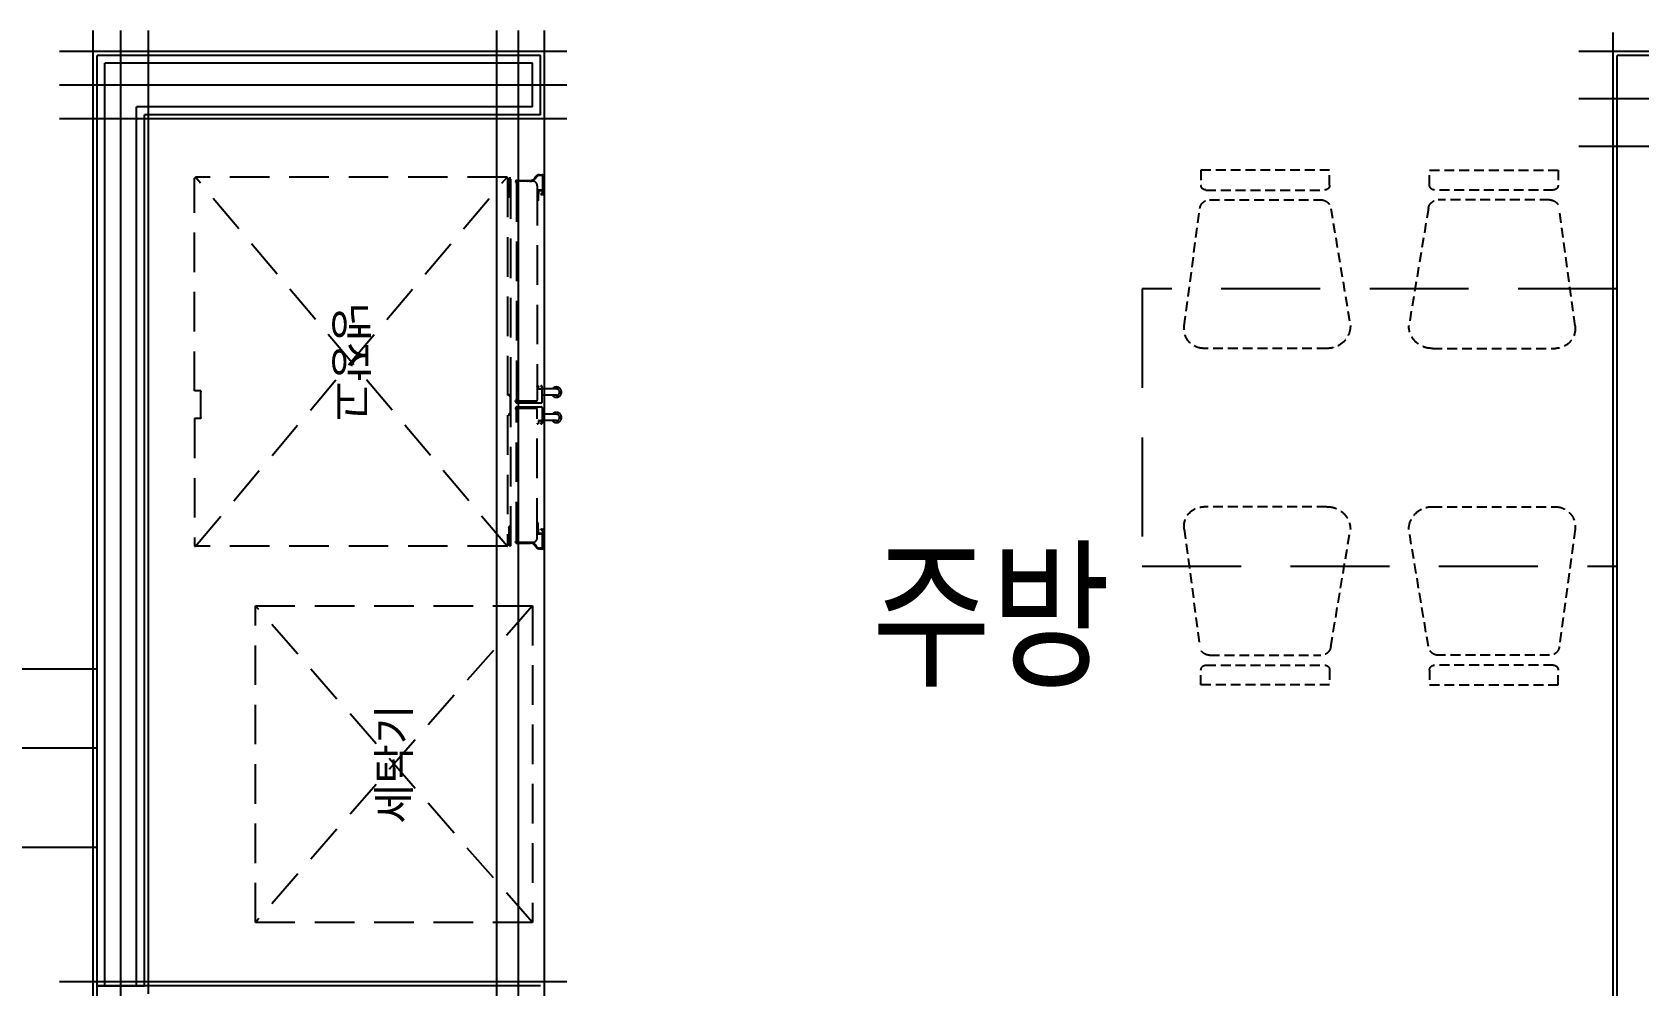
# Model space of a CAD drawing. Header units: millimetres. Extents: x 0 to 1390178, y 0 to 110113.
# Drawn here: x 723288 to 727347, y 41491 to 43899 of the extents above; entities that cross this region are included whole.
import ezdxf
from ezdxf.enums import TextEntityAlignment as Align
from ezdxf.xclip import XClip

# ---------------------------------------------------------------- set-up
doc = ezdxf.new("R2018")
doc.units = ezdxf.units.MM
doc.header["$LTSCALE"] = 100
doc.header["$XCLIPFRAME"] = 0
for name, pattern in [('X - 단위세대 확장형$0$CEN', [62, 60, -1, 0, -1]), ('X - 단위세대 확장형$0$HID', [1.5, 1, -0.5]), ('X - 단위세대 확장형$0$X-84$0$HIDDEN', [0.375, 0.25, -0.125])]:
    doc.linetypes.add(name, pattern=pattern)
for name, color, linetype in [('AA-XXXX-TEXT', 3, 'Continuous'), ('SYM', 7, 'Continuous'), ('X - SHEET$0$AA-BORD-TEXT', 3, 'Continuous'), ('X - 단위세대 확장형$0$A-CEN', 1, 'X - 단위세대 확장형$0$CEN'), ('X - 단위세대 확장형$0$A-FIN', 8, 'Continuous'), ('X - 단위세대 확장형$0$A-TILE', 253, 'Continuous'), ('X - 단위세대 확장형$0$AA-EL-PCN4', 4, 'Continuous'), ('X - 단위세대 확장형$0$AA-EL-PCN9', 9, 'Continuous'), ('X - 단위세대 확장형$0$AA-WAXM-CONC', 2, 'Continuous'), ('X - 단위세대 확장형$0$AA-WAXM-DRYW', 7, 'Continuous'), ('X - 단위세대 확장형$0$AA-XXXX-CNTL', 1, 'X - 단위세대 확장형$0$CEN'), ('X - 단위세대 확장형$0$F-KIT', 6, 'Continuous'), ('X - 단위세대 확장형$0$X-84$0$AA-XXXX-PAT3', 8, 'Continuous')]:
    doc.layers.add(name, color=color, linetype=linetype)
for name, color, linetype, plot in [('X - 단위세대 확장형$0$A-MC', 171, 'Continuous', False), ('X - 단위세대 확장형$0$DEFPOINT', 163, 'Continuous', False), ('X - 단위세대 확장형$0$X-84$0$defpoint', 17, 'Continuous', False)]:
    doc.layers.add(name, color=color, linetype=linetype, plot=plot)
doc.styles.add('HAUD01', font='Dotum.ttf')
doc.styles.get("Standard").update_dxf_attribs({"font": 'Dotum.ttf'})
doc.styles.add('X - SHEET$0$HAUD01', font='Dotum.ttf')
doc.styles.add('X - 단위세대 확장형$0$X-55$0$맑은 고딕', font='malgun.ttf')

# ---------------------------------------------------------------- blocks, each defined once
blk = doc.blocks.new('X - SHEET$0$HAUDsheetV')
at = {"layer": 'X - SHEET$0$AA-BORD-TEXT', "color": 3, "style": 'X - SHEET$0$HAUD01'}
for tag, p in [('PJCode', (786, 567.935)), ('작성자', (786.112, 194.824)), ('검토자', (786.112, 181.824)), ('최종검토자', (786.112, 168.824)), ('승인자', (786.112, 155.824)), ('일자', (786.832, 144.018)), ('개정번호', (812, 65.92))]:
    blk.add_attdef(tag, text='', height=3, dxfattribs=at).set_placement(p, align=Align.MIDDLE_CENTER)
at = {"layer": 'X - SHEET$0$AA-BORD-TEXT', "color": 3, "lineweight": 30, "flags": 104}
blk.add_attdef('PJTitle', text='', height=4, dxfattribs=at).set_placement((787.248, 536.622), align=Align.MIDDLE_CENTER)
blk = doc.blocks.new('X - SHEET')
ref = blk.add_blockref('X - SHEET$0$HAUDsheetV', (-100, 0), dxfattribs=dict(xscale=100, yscale=100, zscale=100))
lines = blk.add_mtext('중랑구 상봉동 116-49번지 일원 2030 청년주택 \\P신축공사', dxfattribs={"layer": 'X - SHEET$0$AA-BORD-TEXT', "color": 3, "insert": (78624.8, 53662.2), "char_height": 5056.517, "attachment_point": 1})
ref.add_attrib('PJTitle', '', (78624.8, 53662.2), dxfattribs={"flags": 104}).embed_mtext(lines)
blk = doc.blocks.new('X - 단위세대 확장형$0$X-84$0$555s')
at = {"layer": 'X - 단위세대 확장형$0$X-84$0$AA-XXXX-PAT3', "linetype": 'X - 단위세대 확장형$0$X-84$0$HIDDEN', "ltscale": 10}
blk.add_lwpolyline([(6518591.9, -1407161.4), (6517891.9, -1407161.4), (6517891.9, -1405961.4), (6518591.9, -1405961.4)], close=True, dxfattribs=at)
at = {"layer": 'X - 단위세대 확장형$0$X-84$0$AA-XXXX-PAT3', "linetype": 'X - 단위세대 확장형$0$X-84$0$HIDDEN'}
for points in [[(6517666.9, -1406413.3, 0.375902), (6517688.6, -1406438.1), (6517985.3, -1406487.6, 0.415324), (6518041.9, -1406428.1), (6518041.9, -1406117.3, 0.453592), (6517985.3, -1406067.7), (6517688.6, -1406107.3, 0.375902), (6517666.9, -1406132)], [(6518816.9, -1406413.3, -0.375902), (6518795.2, -1406438.1), (6518498.5, -1406487.6, -0.415324), (6518441.9, -1406428.1), (6518441.9, -1406117.3, -0.453592), (6518498.5, -1406067.7), (6518795.2, -1406107.3, -0.375902), (6518816.9, -1406132)], [(6517591.9, -1406110.2), (6517629.4, -1406110.2, -0.414214), (6517641.9, -1406122.7), (6517641.9, -1406422.7, -0.414214), (6517629.4, -1406435.2), (6517591.9, -1406435.2)], [(6518891.9, -1406110.2), (6518854.4, -1406110.2, 0.414214), (6518841.9, -1406122.7), (6518841.9, -1406422.7, 0.414214), (6518854.4, -1406435.2), (6518891.9, -1406435.2)], [(6517666.9, -1406709.5, -0.375902), (6517688.6, -1406684.7), (6517985.3, -1406635.2, -0.415324), (6518041.9, -1406694.7), (6518041.9, -1407005.5, -0.453592), (6517985.3, -1407055.1), (6517688.6, -1407015.5, -0.375902), (6517666.9, -1406990.7)], [(6518816.9, -1406709.5, 0.375902), (6518795.2, -1406684.7), (6518498.5, -1406635.2, 0.415324), (6518441.9, -1406694.7), (6518441.9, -1407005.5, 0.453592), (6518498.5, -1407055.1), (6518795.2, -1407015.5, 0.375902), (6518816.9, -1406990.7)], [(6517591.9, -1407012.6), (6517629.4, -1407012.6, 0.414214), (6517641.9, -1407000.1), (6517641.9, -1406700.1, 0.414214), (6517629.4, -1406687.6), (6517591.9, -1406687.6)], [(6518891.9, -1407012.6), (6518854.4, -1407012.6, -0.414214), (6518841.9, -1407000.1), (6518841.9, -1406700.1, -0.414214), (6518854.4, -1406687.6), (6518891.9, -1406687.6)]]:
    blk.add_lwpolyline(points, format="xyb", close=True, dxfattribs=at)
blk = doc.blocks.new('X - 단위세대 확장형$0$A$C738F6F64')
at = {"layer": 'X - 단위세대 확장형$0$F-KIT', "color": 8, "linetype": 'X - 단위세대 확장형$0$HID'}
for p, q in [((-466, -393.7), (466, 393.6)), ((-466, 393.6), (466, -393.7)), ((-464.8, 393.6), (-466, 393.6)), ((-466, -393.7), (-466, 393.6)), ((-463.8, 394.6), (-464.8, 394.6)), ((-464.8, 393.6), (-464.8, 394.6)), ((-463.8, 394.6), (-463.8, 395.8)), ((-143.7, 395.8), (-463.8, 395.8)), ((-143.7, 379.6), (-143.7, 395.8)), ((-140.7, 379.6), (-143.7, 379.6)), ((-140.7, 379.6), (-140.7, 380.9)), ((-76.7, 380.9), (-140.7, 380.9)), ((-76.7, 379.6), (-76.7, 380.9)), ((-73.7, 379.6), (-76.7, 379.6)), ((-73.7, 395.8), (463.8, 395.8)), ((-73.7, 379.6), (-73.7, 395.8)), ((463.8, 394.6), (463.8, 395.8)), ((464.8, 394.6), (463.8, 394.6)), ((464.8, 393.6), (464.8, 394.6)), ((464.8, 393.6), (466, 393.6)), ((466, -393.7), (466, 393.6)), ((464.8, -394.9), (-464.8, -394.9)), ((-464.8, -399.4), (-420.4, -399.4)), ((-464.8, -403.4), (-464.8, -399.4)), ((-464.8, -403.4), (-108.7, -403.4)), ((-415.9, -399.4), (-417.5, -397)), ((-131.7, -398.4), (-133.7, -398.4)), ((-108.7, -401.4), (-128.7, -401.4)), ((-108.7, -401.4), (-108.7, -403.4)), ((-88.7, -401.4), (-108.7, -401.4)), ((-108.7, -403.4), (-88.7, -403.4)), ((-88.7, -403.4), (464.8, -403.4)), ((-83.7, -398.4), (-85.7, -398.4)), ((416.8, -398.4), (418.7, -396.4)), ((421.7, -399.4), (464.8, -399.4)), ((464.8, -399.4), (464.8, -403.4)), ((-458.1, -417.9), (-458.1, -453.2)), ((-457.1, -422.9), (-457.1, -426.4)), ((-457.1, -446.4), (-457.1, -449.9)), ((-456.6, -426.9), (-456.4, -426.9)), ((-456.6, -445.9), (-456.4, -445.9)), ((-456.2, -428.9), (-456.2, -427.1)), ((-456.2, -443.9), (-456.2, -428.9)), ((-456.2, -445.7), (-456.2, -443.9)), ((-456.1, -421.9), (-456.1, -417.9)), ((-456.1, -458.2), (-456.1, -419.9)), ((-455.6, -415.4), (-453.6, -415.4)), ((-453.6, -417.4), (-455.6, -417.4)), ((-453.6, -415.4), (-453.6, -417.4)), ((-453.6, -417.4), (-120.2, -417.4)), ((-120.2, -415.9), (-120.2, -416.9)), ((-116.7, -415.4), (-119.7, -415.4)), ((-117.7, -467.7), (-117.7, -419.9)), ((-113.7, -418.4), (-113.7, -480.5)), ((-103.7, -418.4), (-103.7, -480.5)), ((-100.7, -415.4), (-97.7, -415.4)), ((-99.7, -467.7), (-99.7, -419.9)), ((-97.2, -415.9), (-97.2, -416.9)), ((453.6, -417.4), (-97.2, -417.4)), ((455.6, -415.4), (453.6, -415.4)), ((453.6, -415.4), (453.6, -417.4)), ((453.6, -417.4), (455.6, -417.4)), ((456.1, -421.9), (456.1, -417.9)), ((456.1, -458.2), (456.1, -419.9)), ((456.2, -428.9), (456.2, -427.1)), ((456.2, -443.9), (456.2, -428.9)), ((456.2, -445.7), (456.2, -443.9)), ((456.6, -426.9), (456.4, -426.9)), ((456.6, -445.9), (456.4, -445.9)), ((457.1, -422.9), (457.1, -426.4)), ((457.1, -446.4), (457.1, -449.9)), ((458.1, -417.9), (458.1, -453.2)), ((-472.5, -476), (-472.5, -482.5)), ((-470.5, -482.5), (-470.5, -476)), ((-469.5, -483.5), (-435, -483.5)), ((-423.5, -485.5), (-469.5, -485.5)), ((-467.7, -466.4), (-462.9, -462.8)), ((-466.5, -468), (-461.7, -464.5)), ((-456.1, -450.9), (-456.1, -453.2)), ((-444.1, -470.2), (-120.2, -470.2)), ((-434.5, -470.7), (-434.5, -483)), ((-433, -471.2), (-422.9, -471.2)), ((-432.5, -473.7), (-432.5, -482)), ((-432.3, -473.5), (-423.4, -473.5)), ((-424.5, -483), (-431.5, -483)), ((-424.5, -480), (-424.5, -483)), ((-424.5, -480), (-424.5, -480)), ((-424, -479.5), (-422.7, -479.5)), ((-423.3, -473.4), (-422.3, -472.2)), ((-422.5, -480.5), (-422.5, -479.7)), ((-422.5, -480.5), (-422.5, -484.5)), ((-422.3, -472.2), (-420.3, -472.2)), ((-422.1, -470.7), (-422.2, -470.9)), ((-420.7, -470.2), (-407, -470.2)), ((-420.5, -472.2), (-407, -472.2)), ((-406.5, -470.7), (-406.5, -471.7)), ((-154.7, -470.2), (-156.7, -470.2)), ((-156.7, -472.2), (-156.7, -470.7)), ((-155.8, -473.4), (-156.7, -472.2)), ((-156.7, -480.5), (-156.7, -479.7)), ((-155.2, -479.5), (-156.5, -479.5)), ((-148.9, -473.5), (-155.6, -473.5)), ((-154.7, -480), (-154.7, -480.5)), ((-154.7, -480), (-154.7, -480)), ((-154.7, -480.4), (-149.7, -480.4)), ((-115.7, -482.5), (-154.7, -482.5)), ((-148.7, -473.7), (-148.7, -479.4)), ((-148.7, -518.5), (-148.7, -482.5)), ((-132.7, -518.5), (-132.7, -482.5)), ((-101.7, -482.5), (-62.7, -482.5)), ((444.1, -470.2), (-97.2, -470.2)), ((-84.7, -518.5), (-84.7, -482.5)), ((-68.7, -473.7), (-68.7, -479.4)), ((-68.7, -518.5), (-68.7, -482.5)), ((-68.5, -473.5), (-61.8, -473.5)), ((-62.7, -480.4), (-67.7, -480.4)), ((-62.7, -470.2), (-60.7, -470.2)), ((-62.7, -480), (-62.7, -480.5)), ((-62.7, -480), (-62.7, -480)), ((-62.2, -479.5), (-60.9, -479.5)), ((-61.6, -473.4), (-60.7, -472.2)), ((-60.7, -472.2), (-60.7, -470.7)), ((-60.7, -480.5), (-60.7, -479.7)), ((406.5, -470.7), (406.5, -471.7)), ((420.7, -470.2), (407, -470.2)), ((420.5, -472.2), (407, -472.2)), ((422.4, -472.2), (420.4, -472.2)), ((422.1, -470.7), (422.2, -470.9)), ((423.3, -473.4), (422.4, -472.2)), ((422.5, -480.5), (422.5, -479.7)), ((422.5, -480.5), (422.5, -484.5)), ((424, -479.5), (422.7, -479.5)), ((433, -471.2), (422.9, -471.2)), ((432.3, -473.5), (423.4, -473.5)), ((423.5, -485.5), (469.5, -485.5)), ((424.5, -480), (424.5, -483)), ((424.5, -480), (424.5, -480)), ((424.5, -483), (431.5, -483)), ((432.5, -473.7), (432.5, -482)), ((434.5, -470.7), (434.5, -483)), ((469.5, -483.5), (435, -483.5)), ((456.1, -450.9), (456.1, -453.2)), ((466.5, -468), (461.8, -464.5)), ((467.7, -466.4), (462.9, -462.8)), ((470.5, -482.5), (470.5, -476)), ((472.5, -476), (472.5, -482.5))]:
    blk.add_line(p, q, dxfattribs=at)
blk.add_lwpolyline([(-463.8, 395.8), (-466, 395.8), (-466, 393.6), (-463.8, 393.6)], close=True, dxfattribs=at)
for centre, radius, start, end in [((-464.8, -393.7), 1.2, 180, 270), ((-420.8, -398.4), 5, 270, 347.8398), ((-420.4, -396.4), 3, 270, 348.0765), ((-128.7, -398.4), 5, 180.5, 270), ((-128.7, -398.4), 3, 180.5, 270), ((-88.7, -398.4), 5, 270, 359.5), ((-88.7, -398.4), 3, 270, 359.5), ((421.8, -398.4), 5, 180.5, 270), ((421.7, -396.4), 3, 180.5, 270), ((464.8, -393.7), 1.2, 270, 0), ((-455.6, -417.9), 2.5, 90, 180), ((-456.6, -422.9), 0.5, 90, 180), ((-456.6, -426.4), 0.5, 180, 270), ((-456.6, -446.4), 0.5, 90, 180), ((-456.6, -421.9), 0.5, 270, 0), ((-456.4, -427.1), 0.2, 0, 90), ((-456.4, -445.7), 0.2, 270, 0), ((-455.6, -417.9), 0.5, 90, 180), ((-453.6, -419.9), 2.5, 90, 180), ((-119.7, -415.9), 0.5, 90, 180), ((-119.7, -416.9), 0.5, 180, 270), ((-120.2, -419.9), 2.5, 0, 90), ((-116.7, -418.4), 3, 0, 90), ((-100.7, -418.4), 3, 90, 180), ((-97.2, -419.9), 2.5, 90, 180), ((-97.7, -415.9), 0.5, 0, 90), ((-97.7, -416.9), 0.5, 270, 0), ((453.6, -419.9), 2.5, 0, 90), ((455.6, -417.9), 2.5, 0, 90), ((455.6, -417.9), 0.5, 0, 90), ((456.6, -421.9), 0.5, 180, 270), ((456.4, -427.1), 0.2, 90, 180), ((456.4, -445.7), 0.2, 180, 270), ((456.6, -422.9), 0.5, 0, 90), ((456.6, -426.4), 0.5, 270, 0), ((456.6, -446.4), 0.5, 0, 90), ((-460.5, -476), 12, 126.6144, 180), ((-469.5, -482.5), 3, 180, 270), ((-460.5, -476), 10, 126.6144, 180), ((-469.5, -482.5), 1, 180, 270), ((-470.1, -453.2), 12, 306.6144, 0), ((-470.1, -453.2), 14, 306.6144, 346.2709), ((-456.6, -449.9), 0.5, 180, 270), ((-456.6, -450.9), 0.5, 0, 90), ((-470.1, -453.2), 14, 346.2709, 0), ((-444.1, -458.2), 12, 180, 270), ((-435, -483), 0.5, 270, 0), ((-434, -470.7), 0.5, 90, 180), ((-434, -470.7), 0.5, 0, 90), ((-433, -470.7), 0.5, 180, 270), ((-432.3, -473.7), 0.2, 90, 180), ((-431.5, -482), 1, 180, 270), ((-424, -480), 0.5, 90, 180), ((-423.5, -484.5), 1, 270, 0), ((-423.4, -473.3), 0.2, 270, 322.4314), ((-422.9, -470.2), 1, 270, 315), ((-422.7, -479.7), 0.2, 0, 90), ((-422.3, -472.4), 0.2, 90, 142.4314), ((-420.7, -472.2), 2, 90, 135), ((-407, -470.7), 0.5, 0, 90), ((-407, -471.7), 0.5, 270, 0), ((-156.2, -470.7), 0.5, 90, 180), ((-156.5, -479.7), 0.2, 90, 180), ((-154.7, -480.5), 2, 180, 270), ((-155.6, -473.3), 0.2, 217.5686, 270), ((-155.2, -480), 0.5, 0, 90), ((-149.7, -479.4), 1, 270, 0), ((-148.9, -473.7), 0.2, 0, 90), ((-120.2, -467.7), 2.5, 270, 0), ((-115.7, -480.5), 2, 270, 0), ((-101.7, -480.5), 2, 180, 270), ((-97.2, -467.7), 2.5, 180, 270), ((-68.5, -473.7), 0.2, 90, 180), ((-67.7, -479.4), 1, 180, 270), ((-62.2, -480), 0.5, 90, 180), ((-62.7, -480.5), 2, 270, 0), ((-61.8, -473.3), 0.2, 270, 322.4314), ((-61.2, -470.7), 0.5, 0, 90), ((-60.9, -479.7), 0.2, 0, 90), ((407, -470.7), 0.5, 90, 180), ((407, -471.7), 0.5, 180, 270), ((420.7, -472.2), 2, 45, 90), ((422.9, -470.2), 1, 225, 270), ((422.3, -472.4), 0.2, 37.5686, 90), ((422.7, -479.7), 0.2, 90, 180), ((423.5, -484.5), 1, 180, 270), ((423.4, -473.3), 0.2, 217.5686, 270), ((424, -480), 0.5, 0, 90), ((431.5, -482), 1, 270, 0), ((432.3, -473.7), 0.2, 0, 90), ((433, -470.7), 0.5, 270, 0), ((434, -470.7), 0.5, 90, 180), ((434, -470.7), 0.5, 0, 90), ((435, -483), 0.5, 180, 270), ((444.1, -458.2), 12, 270, 0), ((456.6, -450.9), 0.5, 90, 180), ((470.1, -453.2), 14, 180, 193.7291), ((470.1, -453.2), 14, 193.7291, 233.3856), ((456.6, -449.9), 0.5, 270, 0), ((470.1, -453.2), 12, 180, 233.3856), ((460.5, -476), 10, 0, 53.3856), ((460.5, -476), 12, 0, 53.3856), ((469.5, -482.5), 3, 270, 0), ((469.5, -482.5), 1, 270, 0), ((-140.7, -518.5), 13, 127.9799, 52.0201), ((-140.7, -518.5), 8, 180, 0), ((-76.7, -518.5), 13, 127.9799, 52.0201), ((-76.7, -518.5), 8, 180, 0)]:
    blk.add_arc(centre, radius, start, end, dxfattribs=at)
at = {"layer": 'X - 단위세대 확장형$0$DEFPOINT', "style": 'X - 단위세대 확장형$0$X-55$0$맑은 고딕'}
blk.add_text('냉장고', height=80, rotation=180, dxfattribs=at).set_placement((0, 0), align=Align.MIDDLE_CENTER)
blk = doc.blocks.new('X - 단위세대 확장형$0$A$C23D95991')
at = {"layer": 'X - 단위세대 확장형$0$F-KIT', "color": 8, "linetype": 'X - 단위세대 확장형$0$HID'}
for p, q in [((-400, -350), (400, 350)), ((400, -350), (-400, 350))]:
    blk.add_line(p, q, dxfattribs=at)
blk.add_lwpolyline([(-400, -350), (-400, 350), (400, 350), (400, -350)], close=True, dxfattribs=at)
at = {"layer": 'X - 단위세대 확장형$0$DEFPOINT', "style": 'X - 단위세대 확장형$0$X-55$0$맑은 고딕'}
blk.add_text('세탁기', height=80, dxfattribs=at).set_placement((0, 0), align=Align.MIDDLE_CENTER)
blk = doc.blocks.new('X - 단위세대 확장형$0$20220221_84')
at = {"layer": 'X - 단위세대 확장형$0$A-CEN'}
for p, q in [((-5080, 6998.5), (-5080, 8279.6)), ((-7420, 8125), (-4941.8, 8125)), ((-8465.1, 7120), (-4941.8, 7120))]:
    blk.add_line(p, q, dxfattribs=at)
at = {"layer": 'X - 단위세대 확장형$0$A-FIN'}
for p in [(-8055, 8185), (-7355, 7065)]:
    blk.add_line(p, (-7355, 8185), dxfattribs=at)
at = {"layer": 'X - 단위세대 확장형$0$A-MC'}
for p, q in [((-7345, 6998.5), (-7345, 8279.6)), ((-5165, 6998.5), (-5165, 8279.6)), ((-4995, 6998.5), (-4995, 8279.6)), ((-8465.1, 8195), (-4941.8, 8195)), ((-7375, 8055), (-4941.8, 8055)), ((-8465.1, 7175), (-4941.8, 7175)), ((-8465.1, 7055), (-4941.8, 7055)), ((-5235, -201.8), (-5235, 4441.4)), ((-4995, -201.8), (-4995, 4441.4)), ((-8465.1, 4355), (-4946.8, 4355))]:
    blk.add_line(p, q, dxfattribs=at)
at = {"layer": 'X - 단위세대 확장형$0$A-TILE'}
blk.add_line((-7004.7, 9395), (-7004.7, 8185), dxfattribs=at)
at = {"layer": 'X - 단위세대 확장형$0$AA-EL-PCN4'}
blk.add_line((-6755, 8185), (-6755, 9405), dxfattribs=at)
at = {"layer": 'X - 단위세대 확장형$0$AA-EL-PCN9'}
blk.add_line((-6555, 8185), (-6555, 9405), dxfattribs=at)
at = {"layer": 'X - 단위세대 확장형$0$AA-WAXM-CONC'}
for p in [(-8145, 4345), (-5005, 4145)]:
    blk.add_line(p, (-5005, 4345), dxfattribs=at)
at = {"layer": 'X - 단위세대 확장형$0$AA-WAXM-DRYW'}
for p, q in [((-7355, 8185), (-5005, 8185)), ((-7355, 8185), (-7355, 8065)), ((-7355, 8165), (-5025, 8165)), ((-5025, 7085), (-5025, 8165)), ((-5005, 7065), (-5005, 8185)), ((-7355, 8085), (-5135, 8085)), ((-5135, 7085), (-5135, 8085)), ((-7355, 8065), (-5155, 8065)), ((-5155, 7065), (-5155, 8065)), ((-5155, 7065), (-5005, 7065)), ((-5135, 7085), (-5025, 7085))]:
    blk.add_line(p, q, dxfattribs=at)
at = {"layer": 'X - 단위세대 확장형$0$AA-XXXX-CNTL'}
blk.add_line((-5115, -201.8), (-5115, 4441.4), dxfattribs=at)
at = {"layer": 'X - 단위세대 확장형$0$X-84$0$defpoint'}
blk.add_lwpolyline([(-5167.2, 8085), (-5165, 8085), (-5165, 8082.8)], dxfattribs=at)
for name, p in [('X - 단위세대 확장형$0$A$C738F6F64', (-5778.8, 7543)), ('X - 단위세대 확장형$0$A$C23D95991', (-6795, 7435))]:
    blk.add_blockref(name, p)
at = {"linetype": 'X - 단위세대 확장형$0$X-84$0$HIDDEN', "xscale": -0.9999999999999998, "rotation": 180}
blk.add_blockref('X - 단위세대 확장형$0$X-84$0$555s', (-6524186.9, -1401616.4), dxfattribs=at)
blk = doc.blocks.new('X - 단위세대 확장형', base_point=(-475.4, -286.7))
at = {"rotation": 90}
blk.add_blockref('X - 단위세대 확장형$0$20220221_84', (78887, 64738.1), dxfattribs=at)
blk = doc.blocks.new('20220114_기준층 실명')
at = {"layer": 'AA-XXXX-TEXT', "style": 'HAUD01', "width": 0.8}
blk.add_text('주방', height=300, dxfattribs=at).set_placement((-9828.5, 25118), align=Align.MIDDLE_CENTER)

msp = doc.modelspace()

# ---------------------------------------------------------------- block references
at = {"layer": 'SYM'}
ref = msp.add_blockref('X - 단위세대 확장형', (652274.7, -16179.1), dxfattribs=at)
XClip(ref).set_block_clipping_path([(27286.2339647645, 22495.2025850526), (88213.6007378809, 68689.6277392105)])

# ---------------------------------------------------------------- next in the draw order: block references
msp.add_blockref('X - SHEET', (588000, 0))
at = {"layer": 'AA-XXXX-TEXT'}
msp.add_blockref('20220114_기준층 실명', (735539.4, 17309.8), dxfattribs=at)

doc.saveas('drawing.dxf')
